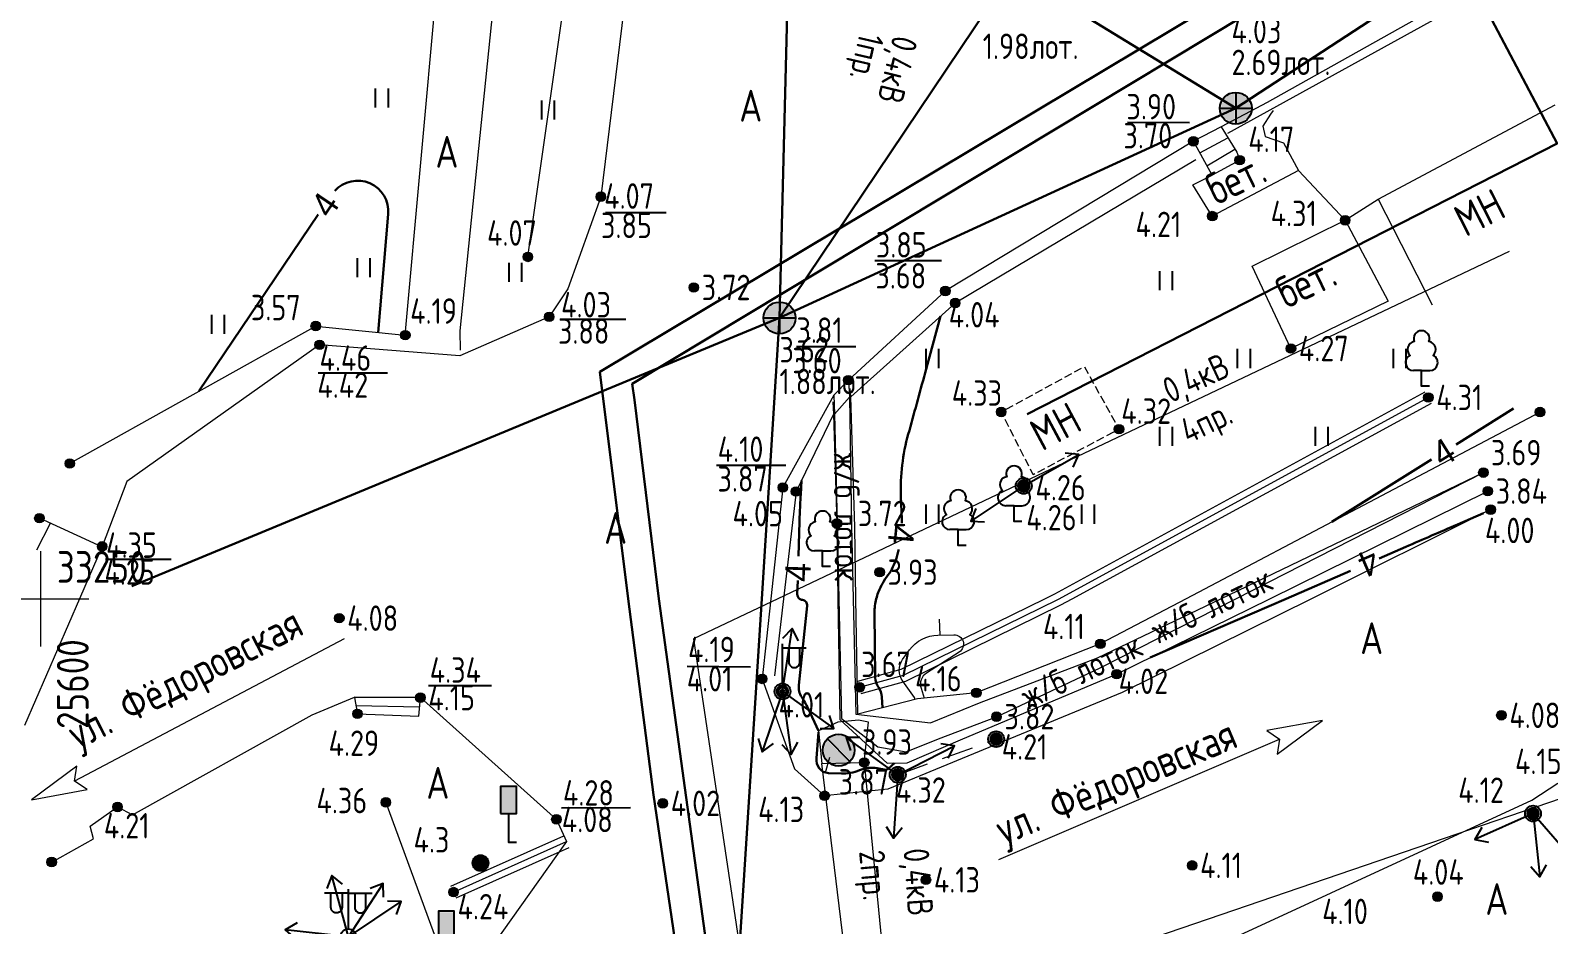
# Model space of a CAD drawing. Header units: metres. Extents: x 24337 to 25822, y 26642 to 34102.
# Drawn here: x 25599.67 to 25647.44, y 33239.74 to 33267.89 of the extents above; entities that cross this region are included whole.
import ezdxf

# ---------------------------------------------------------------- set-up
doc = ezdxf.new("R2010")
doc.units = ezdxf.units.M
for name, pattern in [('Continuous_1', [1, 0.5, 0, 0.5]), ('g5_01_5x1_5', [3, 1.5, -1.5]), ('g5_01x1', [2, 1, -1]), ('g5_02x1', [3, 2, -1])]:
    doc.linetypes.add(name, pattern=pattern)
for name, color, linetype in [('02_Сетка', 7, 'Continuous'), ('03_Здания и строения', 7, 'Continuous'), ('06_Инженерно-технические сооружения', 7, 'Continuous'), ('07_Объекты электропередачи', 7, 'Continuous'), ('10_Границы покрытий и угодий', 7, 'Continuous'), ('13_Растительность', 7, 'Continuous'), ('14_Ограждения', 7, 'Continuous'), ('18_Зарамочное оформление', 7, 'Continuous'), ('19_Горизонтали', 7, 'Continuous'), ('30_Канализация', 7, 'Continuous'), ('30_Ливневка', 7, 'Continuous'), ('35_Телефон', 7, 'Continuous'), ('37_Кабель низкого напряжения', 7, 'Continuous'), ('44_Крышки колодцев', 7, 'Continuous'), ('45_Номера колодцев', 7, 'Continuous'), ('61_Отметки высоты поверхности', 7, 'Continuous')]:
    doc.layers.add(name, color=color, linetype=linetype)
doc.styles.add('LIKE11', font='bm431.shx')
doc.styles.add('LIKE36', font='pragmai.shx')
doc.styles.add('Line_GUGK', font='', dxfattribs={"height": 1})
doc.styles.get("Standard").update_dxf_attribs({"font": 'GOST_0.TTF', "height": 2})
doc.styles.get('Line_GUGK').set_extended_font_data('Bm431', italic=True)
doc.linetypes.add('g5_119_3', pattern='A,8,-2,[31,GUGK_2005.shx,S=0.2,R=0,X=0,Y=0],8,[31,GUGK_2005.shx,S=0.2,R=180.000005,X=0,Y=0],-2', length=20)
doc.linetypes.add('g5_122_k', pattern='A,2,-2,3,-0.6,["К",Line_GUGK,S=2,R=0,X=0,Y=-1],-3,3,-2,8,-2,8,-2,6', length=41.6)
doc.linetypes.add('g5_122_kl', pattern='A,2,-2,3,-0.6,["Кл",Line_GUGK,S=2,R=0,X=0,Y=-1],-5,3,-2,8,-2,8,-2,6', length=43.6)
doc.linetypes.add('g5_122_kn', pattern='A,2,-2,3,-0.6,["Кн",Line_GUGK,S=2,R=0,X=0,Y=-1],-5,3,-2,8,-2,8,-2,6', length=43.6)
doc.linetypes.add('g5_133_t', pattern='A,4,[27,GUGK_2005.shx,S=0.8,R=0,X=0,Y=0],4,-2', length=10)
doc.linetypes.add('g5_386_2', pattern='A,0,-3,[23,GUGK_2005.shx,S=2,R=0,X=2,Y=0],-3', length=6)
doc.linetypes.add('g5_472', pattern='A,0,-8,[25,GUGK_2005.shx,S=0.8,R=0,X=0,Y=-0.4],0', length=8)
doc.linetypes.add('g5_474_2a', pattern='A,2,-0.5,[27,GUGK_2005.shx,S=2,R=0,X=0,Y=0],-0.5,2', length=5)

# ---------------------------------------------------------------- blocks, each defined once
blk = doc.blocks.new('g5_329_6')
at = {"color": 0, "linetype": 'ByBlock', "lineweight": 15}
blk.add_line((0, 0), (1, 0), dxfattribs=at)
blk = doc.blocks.new('g5_330')
at = {"linetype": 'ByBlock'}
blk.add_hatch(color=0, dxfattribs=at).paths.add_polyline_path([(-0.3, 0, 1), (0.3, 0, 1)])
at = {"color": 0, "linetype": 'ByBlock', "lineweight": -2}
blk.add_circle((0, 0), 0.3, dxfattribs=at)
at = {"color": 0, "linetype": 'ByBlock', "lineweight": 15, "flags": 12}
for tag, p in [('number', (-7.62, -0.8)), ('z', (0.5, -0.8))]:
    blk.add_attdef(tag, p, '', height=1.6, dxfattribs=at)
blk = doc.blocks.new('g5_311_2')
h = blk.add_hatch(color=0)
edge = h.paths.add_edge_path()
edge.add_arc((0, 0), 0.5, 0, 360)
at = {"color": 0}
blk.add_circle((0, 0), 0.5, dxfattribs=at)
at = {"style": 'LIKE11', "flags": 8}
for tag, p in [('Номер', (0, 1.7)), ('Отметка кольца люка', (0, -2.8)), ('Отметка земли (возле него)', (0, -4.8)), ('Верх прокладки', (0, -6.8)), ('Низ прокладки', (0, -8.8))]:
    blk.add_attdef(tag, p, '', height=1.6, dxfattribs=at)
blk = doc.blocks.new('g5_206_3')
blk.add_hatch(color=255).paths.add_polyline_path([(0.425, 3.425), (-0.425, 3.425), (-0.425, 1.875), (0.425, 1.875)])
at = {"color": 0, "flags": 128}
blk.add_lwpolyline([(-0.5, 1.8), (0.5, 1.8), (0.5, 3.5), (-0.5, 3.5)], close=True, dxfattribs=at)
blk.add_lwpolyline([(0, 1.8), (0, 0), (0.5, 0)], dxfattribs=at)
blk = doc.blocks.new('g5_115_1')
at = {"color": 0, "flags": 128}
for points in [[(0, 0), (4, 0)], [(3.294, -0.503), (4, 0), (3.294, 0.503)]]:
    blk.add_lwpolyline(points, dxfattribs=at)
blk = doc.blocks.new('g5_110_1c')
h = blk.add_hatch(color=255)
edge = h.paths.add_edge_path()
edge.add_arc((0, 0), 0.425, 0, 360)
edge = h.paths.add_edge_path(flags=16)
edge.add_arc((0, 0), 0.195, 0, 360)
h = blk.add_hatch(color=0)
edge = h.paths.add_edge_path()
edge.add_arc((0, 0), 0.12, 0, 360)
at = {"color": 0}
for p, q in [((0, 0.5), (0, 3)), ((0, 2.75), (1.5, 2.75))]:
    blk.add_line(p, q, dxfattribs=at)
at = {"color": 0, "flags": 128}
blk.add_lwpolyline([(0.4, 2.75), (0.4, 1.864, 1.040016), (1.1, 1.864), (1.1, 2.75)], format="xyb", dxfattribs=at)
at = {"color": 0}
for radius in [0.5, 0.12]:
    blk.add_circle((0, 0), radius, dxfattribs=at)
blk = doc.blocks.new('g5_117')
h = blk.add_hatch(color=255)
h.paths.add_polyline_path([(-0.599, 0.705), (0.705, -0.599, 0.177899), (0.925, 0, 0.639215)])
h.paths.add_polyline_path([(-0.705, 0.599, 0.177899), (-0.925, 0, 0.639215), (0.599, -0.705)])
at = {"color": 0, "flags": 128}
blk.add_lwpolyline([(0.707, -0.707), (-0.707, 0.707)], dxfattribs=at)
at = {"color": 0}
blk.add_circle((0, 0), 1, dxfattribs=at)
at = {"style": 'LIKE11', "flags": 8}
for tag, p, height in [('Номер', (0, 1.7), 1.6), ('Текст', (1.778, -0.802), 2), ('Отметка кольца люка', (0, -2.8), 1.6), ('Отметка земли (возле него)', (0, -4.8), 1.6), ('Верх прокладки', (0, -6.8), 1.6), ('Низ прокладки', (0, -8.8), 1.6)]:
    blk.add_attdef(tag, p, '', height=height, dxfattribs=at)
blk = doc.blocks.new('g5_106_1a')
h = blk.add_hatch(color=255)
edge = h.paths.add_edge_path()
edge.add_arc((0, 0), 0.425, 0, 360)
at = {"color": 0}
blk.add_circle((0, 0), 0.5, dxfattribs=at)
at = {"style": 'LIKE11', "flags": 8}
for tag, p in [('Отметка', (1, 0)), ('Высота опоры', (-7.747, -2.8))]:
    blk.add_attdef(tag, p, '', height=1.6, dxfattribs=at)
blk = doc.blocks.new('g5_110_1g')
h = blk.add_hatch(color=0)
edge = h.paths.add_edge_path()
edge.add_arc((0, 0), 0.12, 0, 360.00001)
h = blk.add_hatch(color=255)
edge = h.paths.add_edge_path()
edge.add_arc((0, 0), 0.425, 0, 360.00001)
edge = h.paths.add_edge_path(flags=16)
edge.add_arc((0, 0), 0.195, 0, 360.00001)
at = {"color": 0}
for p, q in [((0, 0.5), (0, 3)), ((0, 2.75), (-1.5, 2.75)), ((0, 2.75), (1.5, 2.75))]:
    blk.add_line(p, q, dxfattribs=at)
at = {"color": 0, "flags": 128}
for points in [[(-0.4, 2.75), (-0.4, 1.864, -1.040016), (-1.1, 1.864), (-1.1, 2.75)], [(0.4, 2.75), (0.4, 1.864, 1.040016), (1.1, 1.864), (1.1, 2.75)]]:
    blk.add_lwpolyline(points, format="xyb", dxfattribs=at)
at = {"color": 0}
for radius in [0.5, 0.12]:
    blk.add_circle((0, 0), radius, dxfattribs=at)
blk = doc.blocks.new('g5_401')
at = {"color": 0, "flags": 128}
for points in [[(-0.4, 0), (-0.4, 1.2)], [(0.4, 0), (0.4, 1.2)]]:
    blk.add_lwpolyline(points, dxfattribs=at)
blk = doc.blocks.new('g5_388_1')
at = {"color": 0, "flags": 128}
blk.add_lwpolyline([(0, 0.994), (0.513, 0.994, 0.798042), (0.729, 1.945, 0.636328), (0.463, 2.811, 0.533064), (0, 3.5, 0.533064), (-0.463, 2.811, 0.636328), (-0.729, 1.945, 0.798042), (-0.513, 0.994)], format="xyb", dxfattribs=at)
for points in [[(0, 0.994), (-0.513, 0.994)], [(0.5, 0), (0, 0), (0, 0.994)]]:
    blk.add_lwpolyline(points, dxfattribs=at)
at = {"style": 'LIKE11', "flags": 8}
for tag, p in [('Описание', (-14.186, 0.838)), ('Метрические данные', (1.49, 0.457))]:
    blk.add_attdef(tag, p, '', height=2, dxfattribs=at)
blk = doc.blocks.new('g5_117kb')
h = blk.add_hatch(color=255)
h.paths.add_polyline_path([(0.075, 0.075), (0.922, 0.075, 0.367426), (0.075, 0.922)])
h.paths.add_polyline_path([(-0.075, 0.922, 0.367426), (-0.922, 0.075), (-0.075, 0.075)])
h.paths.add_polyline_path([(-0.075, -0.075), (-0.922, -0.075, 0.367426), (-0.075, -0.922)])
h.paths.add_polyline_path([(0.075, -0.922, 0.367426), (0.922, -0.075), (0.075, -0.075)])
at = {"color": 0, "flags": 128}
for points in [[(0, 1), (0, -1)], [(-1, 0), (1, 0)]]:
    blk.add_lwpolyline(points, dxfattribs=at)
at = {"color": 0}
blk.add_circle((0, 0), 1, dxfattribs=at)
at = {"style": 'LIKE11', "flags": 8}
for tag, p in [('Номер', (0, 1.7)), ('Отметка кольца люка', (0, -2.8)), ('Отметка земли (возле него)', (0, -4.8)), ('Верх прокладки', (0, -6.8)), ('Низ прокладки', (0, -8.8))]:
    blk.add_attdef(tag, p, '', height=1.6, dxfattribs=at)
blk = doc.blocks.new('g5_012')
at = {"color": 92, "linetype": 'ByBlock', "lineweight": -2}
for p, q in [((0, -3), (0, 3)), ((-3, 0), (3, 0))]:
    blk.add_line(p, q, dxfattribs=at)

msp = doc.modelspace()

# ---------------------------------------------------------------- linework, layer by layer
at = {"layer": '03_Здания и строения', "color": 7, "linetype": 'Continuous', "lineweight": 20, "ltscale": 0.5, "flags": 128}
for points in [[(25642.075, 33262.569), (25647.641, 33265.54)], [(25642.075, 33262.569), (25643.774, 33259.253)], [(25610.851, 33243.591), (25612.753, 33238.419), (25604.83, 33234.553)]]:
    msp.add_lwpolyline(points, dxfattribs=at)
at = {"layer": '03_Здания и строения', "color": 7, "linetype": 'Continuous_1', "lineweight": 20, "ltscale": 0.5, "flags": 128}
msp.add_lwpolyline([(25632.827, 33257.302), (25633.917, 33255.334), (25631.22, 33253.903), (25630.211, 33255.876)], close=True, dxfattribs=at)
at = {"layer": '06_Инженерно-технические сооружения', "color": 7, "linetype": 'Continuous', "lineweight": 20, "ltscale": 500, "flags": 128}
for points in [[(25637.128, 33264.855), (25637.622, 33264.052), (25637.715, 33263.803), (25636.847, 33263.331), (25636.258, 33264.394)], [(25636.46, 33264.03), (25637.342, 33264.508)], [(25636.685, 33263.624), (25637.566, 33264.143)], [(25625.639, 33250), (25625.601, 33252.254), (25625.475, 33256.35), (25625.463, 33256.611)], [(25624.917, 33256.192), (25624.94, 33255.808), (25625.039, 33252.363), (25625.075, 33250)], [(25647.164, 33255.874), (25636.026, 33250)], [(25638.659, 33250), (25645.521, 33253.385)], [(25625.075, 33250), (25625.132, 33246.198), (25626.624, 33244.824), (25627.25, 33244.837), (25629.006, 33245.586), (25633.843, 33247.624), (25638.659, 33250)], [(25636.026, 33250), (25633.33, 33248.578), (25629.428, 33247.039), (25627.582, 33246.852), (25625.699, 33246.365), (25625.639, 33250)], [(25609.869, 33246.899), (25609.89, 33246.761), (25609.957, 33246.377), (25611.892, 33246.305), (25611.927, 33246.761), (25611.937, 33246.886), (25609.869, 33246.899)], [(25609.91, 33246.642), (25611.914, 33246.595)], [(25625.072, 33246.117), (25624.464, 33245.84), (25624.572, 33244.81), (25625.902, 33244.843)], [(25625.902, 33244.843), (25626.039, 33246.114), (25625.726, 33246.178), (25625.072, 33246.117)]]:
    msp.add_lwpolyline(points, dxfattribs=at)
at = {"layer": '06_Инженерно-технические сооружения', "color": 92, "linetype": 'g5_02x1', "lineweight": 20, "ltscale": 500, "flags": 128}
for points in [[(25625.402, 33256.879), (25625.442, 33256.339), (25625.506, 33252.298), (25625.557, 33250)], [(25624.941, 33256.408), (25624.962, 33255.809), (25625.048, 33252.37), (25625.1, 33250)], [(25637.123, 33250), (25645.383, 33253.968)], [(25637.59, 33250), (25645.383, 33253.968)], [(25625.1, 33250), (25625.183, 33246.233), (25626.326, 33245.338), (25627.216, 33245.18), (25628.236, 33245.587), (25630.064, 33246.287), (25633.324, 33247.828), (25637.59, 33250)], [(25625.557, 33250), (25625.638, 33246.363), (25627.986, 33246.098), (25629.528, 33246.719), (25633.241, 33248.135), (25637.123, 33250)]]:
    msp.add_lwpolyline(points, dxfattribs=at)
at = {"layer": '06_Инженерно-технические сооружения', "color": 7, "linetype": 'g5_01x1', "lineweight": 20, "ltscale": 500, "flags": 128}
for points in [[(25625.902, 33244.843), (25626.655, 33237.131)], [(25625.556, 33236.75), (25624.572, 33244.81)]]:
    msp.add_lwpolyline(points, dxfattribs=at)
at = {"layer": '07_Объекты электропередачи', "color": 7, "linetype": 'g5_02x1', "lineweight": 20, "ltscale": 0.5, "flags": 128}
msp.add_lwpolyline([(25626.956, 33244.462), (25630.054, 33245.58)], dxfattribs=at)
at = {"layer": '10_Границы покрытий и угодий', "color": 7, "linetype": 'Continuous', "lineweight": 20, "ltscale": 500, "flags": 128}
for points in [[(25624.357, 33324.389), (25622.429, 33305.555), (25620.66, 33289.582), (25619.16, 33275.73), (25618.601, 33270.706), (25617.614, 33262.652), (25616.573, 33259.754), (25615.989, 33258.87), (25613.182, 33257.642)], [(25613.2, 33257.826), (25613.187, 33258.425), (25614.269, 33268.991), (25617.779, 33306.87), (25619.194, 33321.565)], [(25611.462, 33258.292), (25612.443, 33269.172), (25616.149, 33307.136), (25616.927, 33315.513)], [(25711.521, 33310.762), (25702.39, 33302.767), (25697.769, 33298.873), (25694.385, 33296.636), (25688.883, 33293.511), (25685.419, 33291.544), (25674.475, 33285.386), (25664.255, 33279.8), (25651.768, 33272.927), (25648.354, 33271.098), (25638.58, 33265.617), (25637.128, 33264.855)], [(25636.258, 33264.394), (25628.454, 33259.684), (25625.402, 33256.879), (25624.941, 33256.408), (25623.341, 33253.5), (25622.963, 33250)], [(25608.765, 33257.99), (25602.703, 33253.69), (25601.923, 33251.647), (25601.21, 33250)], [(25601.21, 33250), (25599.48, 33246.006)], [(25622.963, 33250), (25622.69, 33247.476), (25623.704, 33244.651), (25624.655, 33243.799)], [(25600.336, 33241.713), (25601.651, 33242.439), (25601.55, 33242.841), (25602.408, 33243.445), (25602.878, 33243.195), (25608.536, 33246.342), (25609.869, 33246.899)], [(25611.937, 33246.886), (25616.217, 33243.056), (25616.537, 33242.358)]]:
    msp.add_lwpolyline(points, dxfattribs=at)
at = {"layer": '10_Границы покрытий и угодий', "color": 7, "linetype": 'g5_01_5x1_5', "lineweight": 20, "ltscale": 500, "flags": 128}
for points in [[(25638.764, 33265.36), (25638.689, 33265.244), (25638.445, 33264.866), (25638.518, 33264.547), (25639.095, 33264.349), (25639.561, 33263.481), (25636.853, 33262.041), (25636.238, 33263.021), (25636.847, 33263.331)], [(25637.128, 33264.855), (25636.258, 33264.394)], [(25639.561, 33263.481), (25641.034, 33261.908), (25642.075, 33262.569)], [(25638.104, 33260.463), (25641.034, 33261.908), (25642.386, 33259.365), (25639.328, 33257.873), (25638.104, 33260.463)], [(25608.645, 33258.582), (25600.906, 33254.255)], [(25608.645, 33258.582), (25611.462, 33258.292)], [(25613.182, 33257.642), (25608.765, 33257.99)], [(25601.799, 33251.686), (25599.95, 33252.533)], [(25645.611, 33252.803), (25639.97, 33250)], [(25639.97, 33250), (25634.021, 33247.044), (25626.648, 33244.003), (25624.655, 33243.799)], [(25609.869, 33246.899), (25611.937, 33246.886)], [(25627.787, 33238.155), (25628.139, 33237.943), (25630.407, 33238.341), (25637.431, 33239.286), (25646.909, 33243.655), (25647.72, 33244.192)], [(25616.537, 33242.358), (25613.215, 33237.703), (25605.882, 33233.653), (25606.279, 33232.857), (25605.794, 33232.462), (25600.336, 33229.577)]]:
    msp.add_lwpolyline(points, dxfattribs=at)
at = {"layer": '13_Растительность', "color": 92, "linetype": 'g5_386_2', "lineweight": 20, "ltscale": 0.5, "flags": 128}
msp.add_lwpolyline([(25615.319, 33260.756), (25617.487, 33275.963), (25618.755, 33293.247)], dxfattribs=at)
at = {"layer": '14_Ограждения', "color": 7, "linetype": 'g5_474_2a', "lineweight": 20, "ltscale": 0.5, "flags": 128}
for points in [[(25647.814, 33270.434), (25637.336, 33264.641)], [(25636.339, 33263.816), (25628.764, 33259.305), (25625.475, 33256.35), (25625.442, 33256.339), (25624.962, 33255.809), (25624.94, 33255.808), (25623.756, 33253.373), (25623.363, 33250)], [(25623.363, 33250), (25623.081, 33247.575)]]:
    msp.add_lwpolyline(points, dxfattribs=at)
at = {"layer": '14_Ограждения', "color": 7, "linetype": 'Continuous', "lineweight": 20, "ltscale": 0.5, "flags": 128}
for points in [[(25631.58, 33250), (25631.902, 33250.158), (25643.554, 33256.509)], [(25632.449, 33250), (25643.746, 33256.157)], [(25625.701, 33247.405), (25627.062, 33247.786), (25631.58, 33250)], [(25625.809, 33247.019), (25627.206, 33247.41), (25632.086, 33249.802), (25632.449, 33250)], [(25612.898, 33240.95), (25616.455, 33242.541)], [(25613.062, 33240.584), (25616.619, 33242.175)]]:
    msp.add_lwpolyline(points, dxfattribs=at)
at = {"layer": '14_Ограждения', "color": 7, "linetype": 'g5_472', "lineweight": 20, "ltscale": 0.5, "flags": 128}
for points in [[(25632.031, 33250), (25643.65, 33256.333)], [(25625.755, 33247.212), (25627.134, 33247.598), (25631.994, 33249.98), (25632.031, 33250)], [(25612.98, 33240.767), (25616.537, 33242.358)]]:
    msp.add_lwpolyline(points, dxfattribs=at)
at = {"layer": '18_Зарамочное оформление', "color": 7, "linetype": 'Continuous', "lineweight": 20, "ltscale": 0.5, "flags": 128}
for points in [[(25609.543, 33248.736), (25601.053, 33244.259), (25601.13, 33244.735), (25599.701, 33243.668), (25601.455, 33243.993), (25601.053, 33244.259)], [(25630.136, 33241.792), (25638.97, 33245.581), (25638.892, 33245.105), (25640.322, 33246.17), (25638.568, 33245.848), (25638.97, 33245.581)]]:
    msp.add_lwpolyline(points, dxfattribs=at)
at = {"layer": '19_Горизонтали', "color": 32, "linetype": 'Continuous', "lineweight": 30, "ltscale": 0.5, "elevation": 4, "flags": 128}
for points in [[(25610.609, 33258.38), (25610.926, 33262.103, 0.716861), (25609.241, 33262.839, 0.716861)], [(25627.087, 33252.378, 0.009433), (25627.085, 33252.506), (25627.058, 33253.215, -0.077148), (25627.288, 33255.178, 0.001276), (25627.817, 33257.107), (25628.3, 33258.889)], [(25623.927, 33253.725), (25623.903, 33253.283, -0.00014), (25623.889, 33253.041, 0.006128), (25623.879, 33252.798), (25623.833, 33251.338)], [(25645.382, 33252.689), (25644.568, 33252.337, 0.000343), (25642.939, 33251.632), (25642.099, 33251.268)], [(25626.28, 33250, -0.030148), (25626.342, 33250.194), (25626.352, 33250.219, -0.069302), (25626.648, 33250.744, 0.096875), (25626.913, 33251.28), (25626.969, 33251.487, 0.004855), (25626.985, 33251.551, 0.004855)], [(25623.808, 33250.569), (25623.795, 33250.146, 0.236081), (25623.863, 33250)], [(25623.863, 33250, 0.144453), (25623.957, 33249.961, -0.415395), (25624.107, 33249.777), (25623.844, 33247.283, 0.171447), (25623.934, 33246.904, -0.032886), (25624.135, 33246.543), (25624.468, 33245.842)], [(25626.472, 33246.565), (25626.455, 33246.907, 0.142169), (25626.35, 33247.213, -0.151446), (25626.251, 33247.52), (25626.225, 33249.554, -0.066683), (25626.28, 33250, -0.030147)], [(25626.85, 33244.829), (25626.785, 33244.765, -0.015526), (25626.67, 33244.657), (25626.67, 33244.657, -0.232139), (25626.534, 33244.62), (25626.313, 33244.663, 0.14978), (25625.75, 33244.604), (25625.75, 33244.604, -0.110208), (25625.182, 33244.499), (25624.775, 33244.514, -0.225574), (25624.488, 33244.663), (25624.488, 33244.663, -0.185828), (25624.396, 33244.985), (25624.468, 33245.803)]]:
    msp.add_lwpolyline(points, format="xyb", dxfattribs=at)
for points in [[(25608.726, 33262.095), (25604.971, 33256.527)], [(25646.327, 33255.983), (25644.524, 33254.858)], [(25643.752, 33254.377), (25640.618, 33252.422)], [(25641.206, 33250.88), (25639.176, 33250)], [(25639.176, 33250), (25634.899, 33248.145)]]:
    msp.add_lwpolyline(points, dxfattribs=at)
at = {"layer": '19_Горизонтали', "color": 32, "linetype": 'Continuous', "lineweight": 20, "ltscale": 0.5, "elevation": 4.5, "flags": 128}
for points in [[(25599.874, 33251.539), (25600.297, 33252.374)], [(25627, 33247.934), (25627.036, 33248.024)]]:
    msp.add_lwpolyline(points, dxfattribs=at)
msp.add_lwpolyline([(25627.494, 33246.829), (25627.493, 33246.849, 0.142169), (25627.48, 33246.886), (25627.112, 33247.41, -0.151444), (25627.002, 33247.748), (25627.002, 33247.748, -0.161376), (25627.109, 33248.084), (25627.33, 33248.388, -0.233763), (25628.22, 33248.856), (25628.719, 33248.868, -0.757971), (25628.888, 33248.321), (25627.862, 33247.661, 0.338701), (25627.689, 33247.18), (25627.787, 33246.873)], format="xyb", dxfattribs=at)
at = {"layer": '30_Канализация', "color": 12, "linetype": 'g5_122_k', "lineweight": 30, "ltscale": 500, "flags": 128}
for points in [[(25623.236, 33258.836), (25631.127, 33270.588), (25641.776, 33275.4), (25664.981, 33286.931), (25670.213, 33297.681), (25671.142, 33304.324), (25673.302, 33317.96), (25683.042, 33317.465), (25689.422, 33315.637), (25697.211, 33331.244), (25697.919, 33343.734), (25698.59, 33360.171), (25698.381, 33372.426)], [(25624.921, 33273.186), (25637.592, 33265.435), (25643.3, 33269.174), (25665.081, 33283.178), (25699.044, 33304.77), (25712.841, 33314.922), (25723.65, 33323.287)], [(25602.855, 33250.395), (25623.236, 33258.836), (25637.592, 33265.435)], [(25622.675, 33250), (25623.236, 33258.836)], [(25621.695, 33234.582), (25622.675, 33250)]]:
    msp.add_lwpolyline(points, dxfattribs=at)
at = {"layer": '30_Канализация', "color": 22, "linetype": 'g5_122_kn', "lineweight": 30, "ltscale": 500, "flags": 128}
for points in [[(25617.586, 33257.139), (25639.834, 33270.457), (25707.521, 33312.274), (25708.306, 33327.529)], [(25618.605, 33256.767), (25640.349, 33269.86), (25706.717, 33310.978), (25707.425, 33327.477)], [(25631.033, 33255.804), (25647.704, 33264.327), (25640.345, 33278.282), (25663.781, 33291.585)], [(25617.586, 33257.139), (25618.479, 33250)], [(25618.605, 33256.767), (25618.673, 33256.258), (25619.436, 33250)], [(25618.479, 33250), (25619.275, 33243.832), (25625.923, 33198.621), (25638.286, 33118.836), (25640.428, 33094.629), (25648.28, 33029.318), (25653.356, 33000), (25653.685, 32998.097), (25654.95, 32989.254), (25662.589, 32972.81), (25670.006, 32933.033), (25672.687, 32915.129)], [(25619.436, 33250), (25623.645, 33219.456), (25625.761, 33204.433), (25638.675, 33119.656), (25640.936, 33095.043), (25648.725, 33029.478), (25654.14, 33000), (25654.49, 32998.097), (25655.743, 32989.471), (25663.334, 32973.095), (25666.713, 32955.008), (25668.957, 32942.994), (25669.329, 32941.006), (25670.066, 32937.059), (25670.639, 32933.99), (25671.261, 32930.045), (25671.906, 32925.743), (25672.649, 32920.784), (25673.26, 32916.703), (25673.48, 32915.238)]]:
    msp.add_lwpolyline(points, dxfattribs=at)
at = {"layer": '30_Ливневка', "color": 42, "linetype": 'g5_122_kl', "lineweight": 30, "ltscale": 500, "flags": 128}
msp.add_lwpolyline([(25623.236, 33258.836), (25623.534, 33270.497), (25625.449, 33285.698)], dxfattribs=at)
at = {"layer": '35_Телефон', "color": 6, "linetype": 'g5_133_t', "lineweight": 20, "ltscale": 500, "flags": 128}
msp.add_lwpolyline([(25583.373, 33217.165), (25598.582, 33223.434), (25624.468, 33235.571), (25628.045, 33236.958), (25663.947, 33249.232)], dxfattribs=at)
at = {"layer": '37_Кабель низкого напряжения', "color": 1, "linetype": 'g5_119_3', "lineweight": 20, "ltscale": 500, "flags": 128}
for points in [[(25646.194, 33260.923), (25623.183, 33250)], [(25623.183, 33250), (25620.526, 33248.739), (25629.986, 33185.384)]]:
    msp.add_lwpolyline(points, dxfattribs=at)
at = {"layer": '61_Отметки высоты поверхности', "flags": 128}
for points in [[(25634.183, 33264.995), (25636.139, 33264.989)], [(25617.757, 33262.158), (25619.672, 33262.158)], [(25626.231, 33260.64), (25628.328, 33260.644)], [(25616.341, 33258.793), (25618.403, 33258.793)], [(25623.766, 33257.941), (25625.64, 33257.941)], [(25608.718, 33257.113), (25610.898, 33257.104)], [(25621.254, 33254.204), (25623.436, 33254.207)], [(25602.033, 33251.244), (25604.096, 33251.244)], [(25620.329, 33247.879), (25622.32, 33247.855)], [(25612.189, 33247.267), (25614.171, 33247.271)], [(25616.372, 33243.421), (25618.548, 33243.43)]]:
    msp.add_lwpolyline(points, dxfattribs=at)

# ---------------------------------------------------------------- block references
at = {"layer": '02_Сетка', "color": 92, "linetype": 'Continuous', "lineweight": 15, "ltscale": 0.5, "xscale": 0.5, "yscale": 0.5}
msp.add_blockref('g5_012', (25600, 33250), dxfattribs=at)
at = {"layer": '06_Инженерно-технические сооружения', "color": 7, "linetype": 'Continuous', "lineweight": 20, "xscale": 0.5, "yscale": 0.5, "zscale": 0.5}
for name, p in [('g5_206_3', (25614.706, 33242.336, 4.268)), ('g5_311_2', (25613.829, 33241.682, 4.304)), ('g5_206_3', (25612.753, 33238.419, 4.116))]:
    msp.add_blockref(name, p, dxfattribs=at)
at = {"layer": '07_Объекты электропередачи', "color": 7, "linetype": 'Continuous', "lineweight": 20}
for p, xscale, yscale, zscale, rotation in [((25630.92, 33253.548, 4.263), 0.4999999999999999, 0.4999999999999999, 0.4999999999999999, 29.6624358105711), ((25630.92, 33253.548, 4.263), 0.5, 0.5, 0.5, 213.7298833570672), ((25623.329, 33247.082, 4.242), 0.5, 0.5, 0.5, 81.20144843831612), ((25623.329, 33247.082, 4.242), 0.5, 0.5, 0.5, 324.1571716689234), ((25623.329, 33247.082, 4.242), 0.4999999999999999, 0.4999999999999999, 0.4999999999999999, 251.5261967898151), ((25623.329, 33247.082, 4.242), 0.5, 0.5, 0.5, 278.012604881614), ((25626.956, 33244.462, 4.325), 0.5, 0.5, 0.5, 144.1571529995887), ((25626.956, 33244.462, 4.325), 0.4999999999999999, 0.4999999999999999, 0.4999999999999999, 26.94950174771496), ((25626.956, 33244.462, 4.325), 0.4999999999999999, 0.4999999999999999, 0.4999999999999999, 266.0955367045859), ((25646.944, 33243.237, 4.117), 0.4999999999999999, 0.4999999999999999, 0.4999999999999999, 203.9786681658501), ((25646.944, 33243.237, 4.117), 0.5, 0.5, 0.5, 311.0986695985594), ((25646.944, 33243.237, 4.117), 0.4999999999999999, 0.4999999999999999, 0.4999999999999999, 276.2105824125112), ((25609.671, 33239.36, 4.322), 0.5, 0.5, 0.5, 105.1694565001046), ((25609.671, 33239.36, 4.322), 0.4999999999999999, 0.4999999999999999, 0.4999999999999999, 56.97383171636461), ((25609.671, 33239.36, 4.322), 0.5, 0.5, 0.5, 33.72988517829998), ((25609.671, 33239.36, 4.322), 0.5, 0.5, 0.5, 173.5547379798088)]:
    msp.add_blockref('g5_115_1', p, dxfattribs=dict(at, xscale=xscale, yscale=yscale, zscale=zscale, rotation=rotation))
at = {"layer": '07_Объекты электропередачи', "color": 7, "linetype": 'Continuous', "lineweight": 20, "xscale": 0.5, "yscale": 0.5, "zscale": 0.5}
for name, p in [('g5_106_1a', (25630.92, 33253.548, 4.263)), ('g5_110_1c', (25623.329, 33247.082, 4.242)), ('g5_106_1a', (25630.054, 33245.58, 4.212)), ('g5_106_1a', (25626.956, 33244.462, 4.325)), ('g5_106_1a', (25646.944, 33243.237, 4.117)), ('g5_110_1g', (25609.671, 33239.36, 4.358))]:
    msp.add_blockref(name, p, dxfattribs=at)
at = {"layer": '13_Растительность', "color": 92, "linetype": 'Continuous', "lineweight": 20, "xscale": 0.5, "yscale": 0.5, "zscale": 0.5}
for name, p in [('g5_401', (25610.729, 33265.458)), ('g5_401', (25615.957, 33265.082)), ('g5_401', (25610.161, 33260.116)), ('g5_401', (25614.934, 33259.968)), ('g5_401', (25605.577, 33258.336)), ('g5_388_1', (25643.438, 33256.685, 4.337)), ('g5_388_1', (25630.615, 33252.43, 4.288)), ('g5_388_1', (25628.856, 33251.678, 4.304)), ('g5_388_1', (25624.593, 33251.009, 3.907))]:
    msp.add_blockref(name, p, dxfattribs=at)
at = {"layer": '13_Растительность', "color": 92, "linetype": 'Continuous', "lineweight": 20, "ltscale": 0.5, "xscale": 0.5, "yscale": 0.5}
for p in [(25635.4, 33259.71), (25628.05, 33257.26), (25637.85, 33257.26), (25642.75, 33257.26), (25635.4, 33254.81), (25640.3, 33254.81), (25628.05, 33252.36), (25632.95, 33252.36)]:
    msp.add_blockref('g5_401', p, dxfattribs=at)
at = {"layer": '19_Горизонтали', "color": 32, "linetype": 'Continuous', "lineweight": 20, "xscale": 0.5, "yscale": 0.5, "zscale": 0.5}
for p, rotation in [((25628.287, 33248.858, 4.5), 91.4117547945956), ((25624.687, 33244.528, 4), 75.1948707991802)]:
    msp.add_blockref('g5_329_6', p, dxfattribs=dict(at, rotation=rotation))
at = {"layer": '44_Крышки колодцев', "color": 7, "linetype": 'Continuous', "lineweight": 20, "xscale": 0.5, "yscale": 0.5, "zscale": 0.5}
for name, p in [('g5_117kb', (25637.592, 33265.435, 4.03)), ('g5_117kb', (25623.236, 33258.836, 3.622)), ('g5_117', (25625.098, 33245.234, 3.867))]:
    msp.add_blockref(name, p, dxfattribs=at)
at = {"layer": '61_Отметки высоты поверхности', "color": 7, "linetype": 'Continuous', "lineweight": 20, "xscale": 0.5, "yscale": 0.5, "zscale": 0.5}
for p in [(25636.258, 33264.394, 3.695), (25637.715, 33263.803, 4.168), (25617.614, 33262.652, 3.851), (25636.853, 33262.041, 4.208), (25641.034, 33261.908, 4.313), (25615.319, 33260.756, 4.074), (25620.539, 33259.795, 3.716), (25628.454, 33259.684, 3.678), (25628.764, 33259.305, 4.042), (25608.645, 33258.582, 3.567), (25615.989, 33258.87, 3.878), (25611.462, 33258.292, 4.188), (25608.765, 33257.99, 4.42), (25639.328, 33257.873, 4.268), (25625.402, 33256.879, 3.603), (25643.65, 33256.333, 4.31), (25630.211, 33255.876, 4.327), (25647.164, 33255.874, 3.903), (25633.917, 33255.334, 4.316), (25600.906, 33254.255, 4.479), (25645.383, 33253.968, 3.692), (25623.341, 33253.5, 3.866), (25623.756, 33253.373, 4.046), (25645.521, 33253.385, 3.839), (25599.95, 33252.533, 4.534), (25625.039, 33252.363, 3.724), (25625.048, 33252.37, 3.54), (25645.611, 33252.803, 3.997), (25601.923, 33251.647, 4.254), (25626.387, 33250.834, 3.933), (25609.385, 33249.388, 4.079), (25633.33, 33248.578, 4.108), (25633.843, 33247.624, 4.016), (25622.69, 33247.476, 4.013), (25625.755, 33247.212, 3.669), (25611.937, 33246.886, 4.148), (25629.428, 33247.039, 4.155), (25609.957, 33246.377, 4.29), (25630.064, 33246.287, 3.824), (25645.949, 33246.331, 4.076), (25625.902, 33244.843, 3.932), (25624.655, 33243.799, 4.132), (25602.408, 33243.445, 4.208), (25610.851, 33243.591, 4.364), (25619.563, 33243.56, 4.023), (25616.217, 33243.056, 4.083), (25600.336, 33241.713, 4.286), (25636.22, 33241.607, 4.107), (25627.843, 33241.152, 4.132), (25612.98, 33240.767, 4.244), (25643.938, 33240.624, 4.04)]:
    msp.add_blockref('g5_330', p, dxfattribs=at)

# ---------------------------------------------------------------- texts
at = {"layer": '02_Сетка', "color": 7, "linetype": 'Continuous', "lineweight": 15}
msp.add_text('33250', height=1, dxfattribs=at).set_placement((25600.5, 33250.5))
msp.add_text('25600', height=1, rotation=90, dxfattribs=at).set_placement((25601.5, 33245.9))
at = {"layer": '03_Здания и строения', "color": 7, "linetype": 'Continuous', "lineweight": 15}
for rotation, p in [(26.9022, (25644.817, 33261.368)), (28.1537, (25631.492, 33254.627))]:
    msp.add_text('МН', height=1, rotation=rotation, dxfattribs=at).set_placement(p)
at = {"layer": '06_Инженерно-технические сооружения', "color": 7, "linetype": 'Continuous', "lineweight": 15}
for rotation, p in [(270.4754, (25624.94, 33254.582)), (25.5185, (25635.173, 33248.577)), (25.5185, (25631.08, 33246.503))]:
    msp.add_text('ж/б лоток', height=0.8, rotation=rotation, dxfattribs=at).set_placement(p)
at = {"layer": '06_Инженерно-технические сооружения', "color": 7, "linetype": 'Continuous', "lineweight": 15, "ltscale": 0.5}
msp.add_text('4.3', height=0.8, dxfattribs=at).set_placement((25611.722, 33242.013))
at = {"layer": '07_Объекты электропередачи', "color": 7, "linetype": 'Continuous', "lineweight": 15}
for s, rotation, p in [('1пр.', 257.0261, (25625.758, 33267.843)), ('0,4кВ', 256.2422, (25626.816, 33267.77)), ('0,4кВ', 24.833, (25635.538, 33256.14)), ('4пр.', 25.6169, (25636.098, 33254.86)), ('2пр.', 274.832, (25625.738, 33242.051)), ('0,4кВ', 274.0481, (25627.133, 33242.121))]:
    msp.add_text(s, height=0.8, rotation=rotation, dxfattribs=at).set_placement(p)
at = {"layer": '10_Границы покрытий и угодий', "color": 7, "linetype": 'Continuous', "lineweight": 15}
for p in [(25621.97, 33265.015), (25612.41, 33263.564), (25617.719, 33251.727), (25641.506, 33248.258), (25612.125, 33243.705), (25645.444, 33240.049)]:
    msp.add_text('А', height=1, dxfattribs=at).set_placement(p)
for p in [(25636.974, 33262.361), (25639.182, 33259.105)]:
    msp.add_text('бет.', height=1, rotation=25.8664, dxfattribs=at).set_placement(p)
at = {"layer": '18_Зарамочное оформление', "color": 7, "linetype": 'Continuous', "lineweight": 15}
for rotation, p in [(27.1638, (25601.171, 33245.228)), (22.824, (25630.302, 33242.23))]:
    msp.add_text('ул. Фёдоровская', height=1, rotation=rotation, dxfattribs=at).set_placement(p)
at = {"layer": '19_Горизонтали', "color": 32, "linetype": 'Continuous', "lineweight": 15, "style": 'LIKE36'}
for rotation, p in [(55.9986, (25609.101, 33261.934)), (31.9615, (25644.085, 33254.113)), (264.3574, (25626.699, 33252.347)), (88.197, (25624.207, 33250.52)), (203.4486, (25641.887, 33251.612))]:
    msp.add_text('4', height=0.8, rotation=rotation, dxfattribs=at).set_placement(p)
at = {"layer": '45_Номера колодцев', "color": 7, "linetype": 'Continuous', "lineweight": 15, "ltscale": 0.5}
for s, p in [('4.03', (25637.457, 33267.478)), ('1.98лот.', (25629.629, 33266.985)), ('2.69лот.', (25637.457, 33266.478)), ('3.62', (25623.236, 33257.436)), ('1.88лот.', (25623.236, 33256.436)), ('3.87', (25625.098, 33243.834))]:
    msp.add_text(s, height=0.8, dxfattribs=at).set_placement(p)
at = {"layer": '61_Отметки высоты поверхности', "color": 7, "linetype": 'Continuous', "lineweight": 15, "ltscale": 0.5}
for s, p in [('3.90', (25634.153, 33265.085)), ('3.70', (25634.057, 33264.17)), ('4.17', (25637.985, 33264.06)), ('4.07', (25617.72, 33262.273)), ('4.31', (25638.69, 33261.724)), ('3.85', (25617.62, 33261.348)), ('4.21', (25634.439, 33261.379)), ('4.07', (25614.035, 33261.109)), ('3.85', (25626.267, 33260.736)), ('3.72', (25620.789, 33259.395)), ('3.68', (25626.253, 33259.761)), ('4.03', (25616.365, 33258.852)), ('3.57', (25606.605, 33258.762)), ('4.19', (25611.615, 33258.653)), ('4.04', (25628.56, 33258.535)), ('3.88', (25616.266, 33258.022)), ('3.81', (25623.77, 33258.051)), ('4.27', (25639.578, 33257.473)), ('4.46', (25608.763, 33257.172)), ('3.60', (25623.641, 33257.094)), ('4.42', (25608.695, 33256.322)), ('4.33', (25628.657, 33256.073)), ('4.32', (25633.989, 33255.503)), ('4.31', (25643.9, 33255.933)), ('4.10', (25621.291, 33254.306)), ('3.69', (25645.622, 33254.197)), ('3.87', (25621.284, 33253.371)), ('4.26', (25631.289, 33253.094)), ('3.84', (25645.771, 33252.985)), ('4.05', (25621.759, 33252.277)), ('3.72', (25625.704, 33252.282)), ('4.26', (25631.001, 33252.15)), ('4.00', (25645.432, 33251.748)), ('4.35', (25602.049, 33251.286)), ('4.25', (25601.996, 33250.44)), ('3.93', (25626.637, 33250.434)), ('4.08', (25609.635, 33248.988)), ('4.11', (25631.525, 33248.725)), ('4.19', (25620.358, 33248.003)), ('3.67', (25625.805, 33247.533)), ('4.34', (25612.231, 33247.356)), ('4.01', (25620.317, 33247.082)), ('4.16', (25627.503, 33247.082)), ('4.02', (25633.907, 33247.003)), ('4.15', (25612.187, 33246.486)), ('4.01', (25623.207, 33246.26)), ('3.82', (25630.314, 33245.887)), ('4.08', (25646.199, 33245.931)), ('4.29', (25609.049, 33245.053)), ('3.93', (25625.832, 33245.09)), ('4.21', (25630.227, 33244.937)), ('4.15', (25646.378, 33244.48)), ('4.32', (25626.9, 33243.578)), ('4.12', (25644.591, 33243.574)), ('4.36', (25608.668, 33243.248)), ('4.28', (25616.423, 33243.49)), ('4.02', (25619.813, 33243.16)), ('4.08', (25616.386, 33242.652)), ('4.13', (25622.562, 33242.969)), ('4.21', (25601.978, 33242.456)), ('4.11', (25636.47, 33241.207)), ('4.13', (25628.093, 33240.752)), ('4.04', (25643.164, 33240.999)), ('4.24', (25613.106, 33239.909)), ('4.10', (25640.311, 33239.758))]:
    msp.add_text(s, height=0.8, dxfattribs=at).set_placement(p)

doc.saveas('drawing.dxf')
